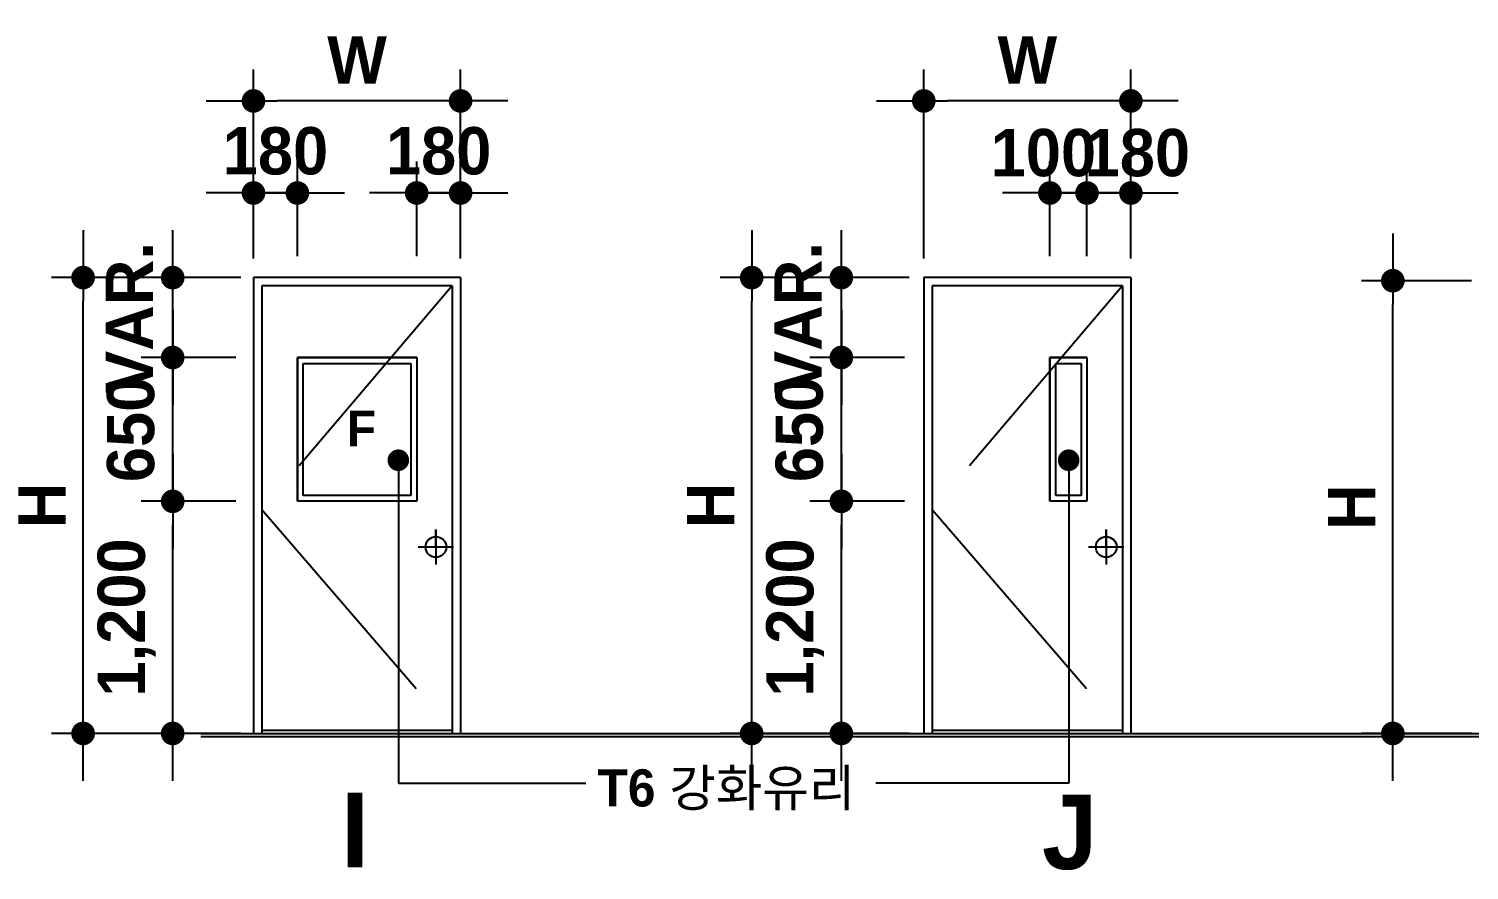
# Model space of a CAD drawing. Extents: x 2158 to 80698, y 2200 to 50885.
# Drawn here: x 21586 to 30728, y 14764 to 20101 of the extents above; entities that cross this region are included whole.
import ezdxf

# ---------------------------------------------------------------- set-up
doc = ezdxf.new("R2010")
doc.units = 0
doc.header["$LTSCALE"] = 300
doc.header["$MEASUREMENT"] = 0
doc.header["$PDSIZE"] = -2
doc.linetypes.add('CENTER', pattern=[2, 1.25, -0.25, 0.25, -0.25])
doc.linetypes.add('DASHDOT', pattern=[1, 0.5, -0.25, 0, -0.25])
doc.layers.get('0').update_dxf_attribs({"linetype": 'CONTINUOUS'})
doc.layers.get('Defpoints').update_dxf_attribs({"color": 143, "linetype": 'CONTINUOUS'})
for name, color, linetype in [('A-ANNO-LEAD', 4, 'CONTINUOUS'), ('A-ANNO-TEXT1', 7, 'CONTINUOUS'), ('A-CNTL', 1, 'CENTER'), ('A-DWXK-OPEN', 1, 'CENTER'), ('A-ELEV-LIN2', 7, 'CONTINUOUS'), ('A-ST-AXIS-DIM', 7, 'CONTINUOUS'), ('ELEV1', 7, 'CONTINUOUS'), ('FIN2', 6, 'CONTINUOUS')]:
    doc.layers.add(name, color=color, linetype=linetype)
doc.styles.add('2020음성 1차', font='나눔고딕Bold.ttf')
doc.dimstyles.new('CDIM', dxfattribs={"dimscale": 100, "dimtxt": 3, "dimasz": 1, "dimexe": 2, "dimexo": 1, "dimgap": 1, "dimtad": 1, "dimdec": 0, "dimrnd": 0.5, "dimzin": 0, "dimdsep": 32, "dimtxsty": '2020음성 1차', "dimblk1": '_CIDOT', "dimblk2": '_CIDOT', "dimsah": 1, "dimcen": 5.5, "dimclrd": 2, "dimclre": 2, "dimclrt": 7, "dimadec": 0, "dimazin": 0, "dimtfac": 1, "dimtdec": 0, "dimtix": 1, "dimtmove": 2, "dimatfit": 1, "dimldrblk": 'DOT', "dimfxl": 1, "dimtolj": 1, "dimtzin": 0, "dimlwd": -1, "dimarcsym": 0})

# ---------------------------------------------------------------- blocks, each defined once
blk = doc.blocks.new('_CIDOT')
at = {"color": 0, "linetype": 'ByBlock'}
blk.add_line((2, 0), (-1, 0), dxfattribs=at)
at = {"color": 0, "linetype": 'ByBlock', "const_width": 0.5}
blk.add_lwpolyline([(-0.25, 0, 1), (0.25, 0, 1)], format="xyb", close=True, dxfattribs=at)
blk = doc.blocks.new('*D68')
at = {"layer": 'A-ST-AXIS-DIM', "lineweight": -2}
for p, q in [((23012.1, 18643.1), (23012.1, 19843.1)), ((24326.4, 18643.1), (24326.4, 19843.1))]:
    blk.add_line(p, q, dxfattribs=at)
at = {"layer": 'A-ST-AXIS-DIM'}
blk.add_line((24176.4, 19643.1), (23162.1, 19643.1), dxfattribs=at)
at = {"layer": 'Defpoints', "color": 0}
for p in [(23012.1, 19643.1), (23012.1, 17847.6), (24326.4, 17847.6)]:
    blk.add_point(p, dxfattribs=at)
at = {"layer": 'A-ST-AXIS-DIM', "linetype": 'ByBlock', "xscale": 150, "yscale": 150, "zscale": 150, "rotation": 180}
blk.add_blockref('_CIDOT', (23012.1, 19643.1), dxfattribs=at)
at = {"layer": 'A-ST-AXIS-DIM', "linetype": 'ByBlock', "xscale": 150, "yscale": 150, "zscale": 150}
blk.add_blockref('_CIDOT', (24326.4, 19643.1), dxfattribs=at)
at = {"layer": 'A-ST-AXIS-DIM', "color": 3, "ltscale": 10, "insert": (23669.2, 19903.7), "char_height": 300, "attachment_point": 5, "style": '2020음성 1차'}
blk.add_mtext('\\A1;W', dxfattribs=at)
blk = doc.blocks.new('_Dot')
at = {"color": 0, "lineweight": -2}
blk.add_line((-0.5, 0), (-1, 0), dxfattribs=at)
at = {"color": 0, "const_width": 0.5}
blk.add_lwpolyline([(-0.25, 0, 1), (0.25, 0, 1)], format="xyb", close=True, dxfattribs=at)
blk = doc.blocks.new('*D69')
at = {"layer": 'A-ST-AXIS-DIM', "lineweight": -2}
for p, q in [((24047.8, 18659.2), (24047.8, 19259.2)), ((24326.4, 18659.2), (24326.4, 19259.2))]:
    blk.add_line(p, q, dxfattribs=at)
at = {"layer": 'A-ST-AXIS-DIM'}
for p, q in [((23897.8, 19059.2), (23747.8, 19059.2)), ((24326.4, 19059.2), (24047.8, 19059.2)), ((24476.4, 19059.2), (24626.4, 19059.2))]:
    blk.add_line(p, q, dxfattribs=at)
at = {"layer": 'Defpoints', "color": 0}
for p in [(24047.8, 19059.2), (24047.8, 17847.6), (24326.4, 17847.6)]:
    blk.add_point(p, dxfattribs=at)
at = {"layer": 'A-ST-AXIS-DIM', "linetype": 'ByBlock', "xscale": 150, "yscale": 150, "zscale": 150}
blk.add_blockref('_CIDOT', (24047.8, 19059.2), dxfattribs=at)
at = {"layer": 'A-ST-AXIS-DIM', "linetype": 'ByBlock', "xscale": 150, "yscale": 150, "zscale": 150, "rotation": 180}
blk.add_blockref('_CIDOT', (24326.4, 19059.2), dxfattribs=at)
at = {"layer": 'A-ST-AXIS-DIM', "color": 3, "ltscale": 10, "insert": (24187.1, 19324.8), "char_height": 300, "attachment_point": 5, "style": '2020음성 1차'}
blk.add_mtext('\\A1;180', dxfattribs=at)
blk = doc.blocks.new('*D70')
at = {"layer": 'A-ST-AXIS-DIM', "lineweight": -2}
for p, q in [((23012.1, 18659.2), (23012.1, 19259.2)), ((23290.7, 18659.2), (23290.7, 19259.2))]:
    blk.add_line(p, q, dxfattribs=at)
at = {"layer": 'A-ST-AXIS-DIM'}
for p, q in [((22862.1, 19059.2), (22712.1, 19059.2)), ((23290.7, 19059.2), (23012.1, 19059.2)), ((23440.7, 19059.2), (23590.7, 19059.2))]:
    blk.add_line(p, q, dxfattribs=at)
at = {"layer": 'Defpoints', "color": 0}
for p in [(23012.1, 19059.2), (23012.1, 17847.6), (23290.7, 17847.6)]:
    blk.add_point(p, dxfattribs=at)
at = {"layer": 'A-ST-AXIS-DIM', "linetype": 'ByBlock', "xscale": 150, "yscale": 150, "zscale": 150}
blk.add_blockref('_CIDOT', (23012.1, 19059.2), dxfattribs=at)
at = {"layer": 'A-ST-AXIS-DIM', "linetype": 'ByBlock', "xscale": 150, "yscale": 150, "zscale": 150, "rotation": 180}
blk.add_blockref('_CIDOT', (23290.7, 19059.2), dxfattribs=at)
at = {"layer": 'A-ST-AXIS-DIM', "color": 3, "ltscale": 10, "insert": (23151.4, 19324.8), "char_height": 300, "attachment_point": 5, "style": '2020음성 1차'}
blk.add_mtext('\\A1;180', dxfattribs=at)
blk = doc.blocks.new('*D71')
at = {"layer": 'A-ST-AXIS-DIM'}
for p, q in [((22499.6, 18672.5), (22499.6, 18822.5)), ((22499.6, 18015.7), (22499.6, 18522.5)), ((22499.6, 17865.7), (22499.6, 17715.7))]:
    blk.add_line(p, q, dxfattribs=at)
at = {"layer": 'A-ST-AXIS-DIM', "lineweight": -2}
for p, q in [((22899.6, 18522.5), (22299.6, 18522.5)), ((22899.6, 18015.7), (22299.6, 18015.7))]:
    blk.add_line(p, q, dxfattribs=at)
at = {"layer": 'Defpoints', "color": 0}
for p in [(22499.6, 18522.5), (23716.9, 18522.5), (23716.9, 18015.7)]:
    blk.add_point(p, dxfattribs=at)
at = {"layer": 'A-ST-AXIS-DIM', "linetype": 'ByBlock', "xscale": 150, "yscale": 150, "zscale": 150}
for p, rotation in [((22499.6, 18522.5), 270), ((22499.6, 18015.7), 90)]:
    blk.add_blockref('_CIDOT', p, dxfattribs=dict(at, rotation=rotation))
at = {"layer": 'A-ST-AXIS-DIM', "color": 3, "ltscale": 10, "insert": (22224.9, 18269.1), "char_height": 300, "attachment_point": 5, "rotation": 90, "style": '2020음성 1차'}
blk.add_mtext('\\A1;VAR.', dxfattribs=at)
blk = doc.blocks.new('*D72')
at = {"layer": 'A-ST-AXIS-DIM', "lineweight": -2}
for p, q in [((22930.9, 18522.5), (21730.9, 18522.5)), ((22930.9, 15631), (21730.9, 15631))]:
    blk.add_line(p, q, dxfattribs=at)
at = {"layer": 'A-ST-AXIS-DIM'}
blk.add_line((21930.9, 15781), (21930.9, 18372.5), dxfattribs=at)
at = {"layer": 'Defpoints', "color": 0}
for p in [(21930.9, 18522.5), (23716.9, 18522.5), (23716.9, 15631)]:
    blk.add_point(p, dxfattribs=at)
at = {"layer": 'A-ST-AXIS-DIM', "linetype": 'ByBlock', "xscale": 150, "yscale": 150, "zscale": 150}
for p, rotation in [((21930.9, 18522.5), 90), ((21930.9, 15631), 270)]:
    blk.add_blockref('_CIDOT', p, dxfattribs=dict(at, rotation=rotation))
at = {"layer": 'A-ST-AXIS-DIM', "color": 3, "ltscale": 10, "insert": (21670.2, 17076.8), "char_height": 300, "attachment_point": 5, "rotation": 90, "style": '2020음성 1차'}
blk.add_mtext('\\A1;H', dxfattribs=at)
blk = doc.blocks.new('*D73')
at = {"layer": 'A-ST-AXIS-DIM'}
for p, q in [((22499.6, 18165.7), (22499.6, 18315.7)), ((22499.6, 17103.4), (22499.6, 18015.7)), ((22499.6, 16953.4), (22499.6, 16803.4))]:
    blk.add_line(p, q, dxfattribs=at)
at = {"layer": 'A-ST-AXIS-DIM', "lineweight": -2}
for p, q in [((22899.6, 18015.7), (22299.6, 18015.7)), ((22899.6, 17103.4), (22299.6, 17103.4))]:
    blk.add_line(p, q, dxfattribs=at)
at = {"layer": 'Defpoints', "color": 0}
for p in [(22499.6, 18015.7), (23716.9, 18015.7), (23716.9, 17103.4)]:
    blk.add_point(p, dxfattribs=at)
at = {"layer": 'A-ST-AXIS-DIM', "linetype": 'ByBlock', "xscale": 150, "yscale": 150, "zscale": 150}
for p, rotation in [((22499.6, 18015.7), 270), ((22499.6, 17103.4), 90)]:
    blk.add_blockref('_CIDOT', p, dxfattribs=dict(at, rotation=rotation))
at = {"layer": 'A-ST-AXIS-DIM', "color": 3, "ltscale": 10, "insert": (22234.1, 17559.6), "char_height": 300, "attachment_point": 5, "rotation": 90, "style": '2020음성 1차'}
blk.add_mtext('\\A1;650', dxfattribs=at)
blk = doc.blocks.new('*D74')
at = {"layer": 'A-ST-AXIS-DIM', "lineweight": -2}
for p, q in [((22899.6, 17103.4), (22299.6, 17103.4)), ((22899.6, 15631), (22299.6, 15631))]:
    blk.add_line(p, q, dxfattribs=at)
at = {"layer": 'A-ST-AXIS-DIM'}
blk.add_line((22499.6, 15781), (22499.6, 16953.4), dxfattribs=at)
at = {"layer": 'Defpoints', "color": 0}
for p in [(22499.6, 17103.4), (23716.9, 17103.4), (23716.9, 15631)]:
    blk.add_point(p, dxfattribs=at)
at = {"layer": 'A-ST-AXIS-DIM', "linetype": 'ByBlock', "xscale": 150, "yscale": 150, "zscale": 150}
for p, rotation in [((22499.6, 17103.4), 90), ((22499.6, 15631), 270)]:
    blk.add_blockref('_CIDOT', p, dxfattribs=dict(at, rotation=rotation))
at = {"layer": 'A-ST-AXIS-DIM', "color": 3, "ltscale": 10, "insert": (22206.6, 16367.2), "char_height": 300, "attachment_point": 5, "rotation": 90, "style": '2020음성 1차'}
blk.add_mtext('\\A1;1,200', dxfattribs=at)
blk = doc.blocks.new('*D75')
at = {"layer": 'A-ST-AXIS-DIM'}
for p, q in [((26743, 18672.5), (26743, 18822.5)), ((26743, 18015.7), (26743, 18522.5)), ((26743, 17865.7), (26743, 17715.7))]:
    blk.add_line(p, q, dxfattribs=at)
at = {"layer": 'A-ST-AXIS-DIM', "lineweight": -2}
for p, q in [((27143, 18522.5), (26543, 18522.5)), ((27143, 18015.7), (26543, 18015.7))]:
    blk.add_line(p, q, dxfattribs=at)
at = {"layer": 'Defpoints', "color": 0}
for p in [(26743, 18522.5), (27960.2, 18522.5), (27960.2, 18015.7)]:
    blk.add_point(p, dxfattribs=at)
at = {"layer": 'A-ST-AXIS-DIM', "linetype": 'ByBlock', "xscale": 150, "yscale": 150, "zscale": 150}
for p, rotation in [((26743, 18522.5), 270), ((26743, 18015.7), 90)]:
    blk.add_blockref('_CIDOT', p, dxfattribs=dict(at, rotation=rotation))
at = {"layer": 'A-ST-AXIS-DIM', "color": 3, "ltscale": 10, "insert": (26468.2, 18269.1), "char_height": 300, "attachment_point": 5, "rotation": 90, "style": '2020음성 1차'}
blk.add_mtext('\\A1;VAR.', dxfattribs=at)
blk = doc.blocks.new('*D76')
at = {"layer": 'A-ST-AXIS-DIM', "lineweight": -2}
for p, q in [((27174.2, 18522.5), (25974.2, 18522.5)), ((27174.2, 15631), (25974.2, 15631))]:
    blk.add_line(p, q, dxfattribs=at)
at = {"layer": 'A-ST-AXIS-DIM'}
blk.add_line((26174.2, 15781), (26174.2, 18372.5), dxfattribs=at)
at = {"layer": 'Defpoints', "color": 0}
for p in [(26174.2, 18522.5), (27960.2, 18522.5), (27960.2, 15631)]:
    blk.add_point(p, dxfattribs=at)
at = {"layer": 'A-ST-AXIS-DIM', "linetype": 'ByBlock', "xscale": 150, "yscale": 150, "zscale": 150}
for p, rotation in [((26174.2, 18522.5), 90), ((26174.2, 15631), 270)]:
    blk.add_blockref('_CIDOT', p, dxfattribs=dict(at, rotation=rotation))
at = {"layer": 'A-ST-AXIS-DIM', "color": 3, "ltscale": 10, "insert": (25913.5, 17076.8), "char_height": 300, "attachment_point": 5, "rotation": 90, "style": '2020음성 1차'}
blk.add_mtext('\\A1;H', dxfattribs=at)
blk = doc.blocks.new('*D77')
at = {"layer": 'A-ST-AXIS-DIM'}
for p, q in [((26743, 18165.7), (26743, 18315.7)), ((26743, 17103.4), (26743, 18015.7)), ((26743, 16953.4), (26743, 16803.4))]:
    blk.add_line(p, q, dxfattribs=at)
at = {"layer": 'A-ST-AXIS-DIM', "lineweight": -2}
for p, q in [((27143, 18015.7), (26543, 18015.7)), ((27143, 17103.4), (26543, 17103.4))]:
    blk.add_line(p, q, dxfattribs=at)
at = {"layer": 'Defpoints', "color": 0}
for p in [(26743, 18015.7), (27960.2, 18015.7), (27960.2, 17103.4)]:
    blk.add_point(p, dxfattribs=at)
at = {"layer": 'A-ST-AXIS-DIM', "linetype": 'ByBlock', "xscale": 150, "yscale": 150, "zscale": 150}
for p, rotation in [((26743, 18015.7), 270), ((26743, 17103.4), 90)]:
    blk.add_blockref('_CIDOT', p, dxfattribs=dict(at, rotation=rotation))
at = {"layer": 'A-ST-AXIS-DIM', "color": 3, "ltscale": 10, "insert": (26477.4, 17559.6), "char_height": 300, "attachment_point": 5, "rotation": 90, "style": '2020음성 1차'}
blk.add_mtext('\\A1;650', dxfattribs=at)
blk = doc.blocks.new('*D78')
at = {"layer": 'A-ST-AXIS-DIM', "lineweight": -2}
for p, q in [((27143, 17103.4), (26543, 17103.4)), ((27143, 15631), (26543, 15631))]:
    blk.add_line(p, q, dxfattribs=at)
at = {"layer": 'A-ST-AXIS-DIM'}
blk.add_line((26743, 15781), (26743, 16953.4), dxfattribs=at)
at = {"layer": 'Defpoints', "color": 0}
for p in [(26743, 17103.4), (27960.2, 17103.4), (27960.2, 15631)]:
    blk.add_point(p, dxfattribs=at)
at = {"layer": 'A-ST-AXIS-DIM', "linetype": 'ByBlock', "xscale": 150, "yscale": 150, "zscale": 150}
for p, rotation in [((26743, 17103.4), 90), ((26743, 15631), 270)]:
    blk.add_blockref('_CIDOT', p, dxfattribs=dict(at, rotation=rotation))
at = {"layer": 'A-ST-AXIS-DIM', "color": 3, "ltscale": 10, "insert": (26449.9, 16367.2), "char_height": 300, "attachment_point": 5, "rotation": 90, "style": '2020음성 1차'}
blk.add_mtext('\\A1;1,200', dxfattribs=at)
blk = doc.blocks.new('*D79')
at = {"layer": 'A-ST-AXIS-DIM', "lineweight": -2}
for p, q in [((27266.2, 18643.1), (27266.2, 19843.1)), ((28580.5, 18643.1), (28580.5, 19843.1))]:
    blk.add_line(p, q, dxfattribs=at)
at = {"layer": 'A-ST-AXIS-DIM'}
blk.add_line((28430.5, 19643.1), (27416.2, 19643.1), dxfattribs=at)
at = {"layer": 'Defpoints', "color": 0}
for p in [(27266.2, 19643.1), (27266.2, 16868.2), (28580.5, 16868.2)]:
    blk.add_point(p, dxfattribs=at)
at = {"layer": 'A-ST-AXIS-DIM', "linetype": 'ByBlock', "xscale": 150, "yscale": 150, "zscale": 150, "rotation": 180}
blk.add_blockref('_CIDOT', (27266.2, 19643.1), dxfattribs=at)
at = {"layer": 'A-ST-AXIS-DIM', "linetype": 'ByBlock', "xscale": 150, "yscale": 150, "zscale": 150}
blk.add_blockref('_CIDOT', (28580.5, 19643.1), dxfattribs=at)
at = {"layer": 'A-ST-AXIS-DIM', "color": 3, "ltscale": 10, "insert": (27923.4, 19903.7), "char_height": 300, "attachment_point": 5, "style": '2020음성 1차'}
blk.add_mtext('\\A1;W', dxfattribs=at)
blk = doc.blocks.new('*D80')
at = {"layer": 'A-ST-AXIS-DIM', "lineweight": -2}
for p, q in [((28301.9, 18659.2), (28301.9, 19259.2)), ((28580.5, 18659.2), (28580.5, 19259.2))]:
    blk.add_line(p, q, dxfattribs=at)
at = {"layer": 'A-ST-AXIS-DIM'}
for p, q in [((28151.9, 19059.2), (28001.9, 19059.2)), ((28580.5, 19059.2), (28301.9, 19059.2)), ((28730.5, 19059.2), (28880.5, 19059.2))]:
    blk.add_line(p, q, dxfattribs=at)
at = {"layer": 'Defpoints', "color": 0}
for p in [(28301.9, 19059.2), (28301.9, 16868.2), (28580.5, 16868.2)]:
    blk.add_point(p, dxfattribs=at)
at = {"layer": 'A-ST-AXIS-DIM', "linetype": 'ByBlock', "xscale": 150, "yscale": 150, "zscale": 150}
blk.add_blockref('_CIDOT', (28301.9, 19059.2), dxfattribs=at)
at = {"layer": 'A-ST-AXIS-DIM', "linetype": 'ByBlock', "xscale": 150, "yscale": 150, "zscale": 150, "rotation": 180}
blk.add_blockref('_CIDOT', (28580.5, 19059.2), dxfattribs=at)
at = {"layer": 'A-ST-AXIS-DIM', "color": 3, "ltscale": 10, "insert": (28621.4, 19313.4), "char_height": 300, "attachment_point": 5, "style": '2020음성 1차'}
blk.add_mtext('\\A1;180', dxfattribs=at)
blk = doc.blocks.new('*D81')
at = {"layer": 'A-ST-AXIS-DIM', "lineweight": -2}
for p, q in [((28066.7, 18659.2), (28066.7, 19259.2)), ((28301.9, 18659.2), (28301.9, 19259.2))]:
    blk.add_line(p, q, dxfattribs=at)
at = {"layer": 'A-ST-AXIS-DIM'}
for p, q in [((27916.7, 19059.2), (27766.7, 19059.2)), ((28301.9, 19059.2), (28066.7, 19059.2)), ((28451.9, 19059.2), (28601.9, 19059.2))]:
    blk.add_line(p, q, dxfattribs=at)
at = {"layer": 'Defpoints', "color": 0}
for p in [(28066.7, 19059.2), (28066.7, 16868.2), (28301.9, 16868.2)]:
    blk.add_point(p, dxfattribs=at)
at = {"layer": 'A-ST-AXIS-DIM', "linetype": 'ByBlock', "xscale": 150, "yscale": 150, "zscale": 150}
blk.add_blockref('_CIDOT', (28066.7, 19059.2), dxfattribs=at)
at = {"layer": 'A-ST-AXIS-DIM', "linetype": 'ByBlock', "xscale": 150, "yscale": 150, "zscale": 150, "rotation": 180}
blk.add_blockref('_CIDOT', (28301.9, 19059.2), dxfattribs=at)
at = {"layer": 'A-ST-AXIS-DIM', "color": 3, "ltscale": 10, "insert": (28025.3, 19313.4), "char_height": 300, "attachment_point": 5, "style": '2020음성 1차'}
blk.add_mtext('\\A1;100', dxfattribs=at)
blk = doc.blocks.new('*D124')
at = {"layer": 'A-ST-AXIS-DIM', "lineweight": -2}
for p, q in [((30743.1, 18502.8), (30043.1, 18502.8)), ((30743.1, 15631), (30043.1, 15631))]:
    blk.add_line(p, q, dxfattribs=at)
at = {"layer": 'A-ST-AXIS-DIM'}
blk.add_line((30243.1, 15781), (30243.1, 18352.8), dxfattribs=at)
at = {"layer": 'Defpoints', "color": 0}
for p in [(30243.1, 18502.8), (31784.9, 18502.8), (31784.9, 15631)]:
    blk.add_point(p, dxfattribs=at)
at = {"layer": 'A-ST-AXIS-DIM', "linetype": 'ByBlock', "xscale": 150, "yscale": 150, "zscale": 150}
for p, rotation in [((30243.1, 18502.8), 90), ((30243.1, 15631), 270)]:
    blk.add_blockref('_CIDOT', p, dxfattribs=dict(at, rotation=rotation))
at = {"layer": 'A-ST-AXIS-DIM', "color": 3, "ltscale": 10, "insert": (29982.4, 17066.9), "char_height": 300, "attachment_point": 5, "rotation": 90, "style": '2020음성 1차'}
blk.add_mtext('\\A1;H', dxfattribs=at)

msp = doc.modelspace()

# ---------------------------------------------------------------- linework, layer by layer
at = {"layer": 'A-ANNO-LEAD'}
for p, q in [((23931.5, 17364), (23931.5, 15315.1)), ((28185.7, 17364), (28185.7, 15315.1)), ((23931.5, 15315.1), (25122, 15315.1)), ((28185.7, 15315.1), (26962, 15315.1))]:
    msp.add_line(p, q, dxfattribs=at)
at = {"layer": 'A-ANNO-LEAD', "const_width": 68.5}
for points in [[(23897.3, 17364, 1), (23965.8, 17364, 1)], [(28151.4, 17364, 1), (28219.9, 17364, 1)]]:
    msp.add_lwpolyline(points, format="xyb", close=True, dxfattribs=at)
at = {"layer": 'A-CNTL'}
for p, q in [((24169.7, 16813.9), (24169.7, 16925.7)), ((24169.7, 16925.7), (24169.7, 16702.1)), ((28423.8, 16813.9), (28423.8, 16925.7)), ((28423.8, 16925.7), (28423.8, 16702.1)), ((24057.9, 16813.9), (24281.5, 16813.9)), ((28312.1, 16813.9), (28535.6, 16813.9))]:
    msp.add_line(p, q, dxfattribs=at)
at = {"layer": 'A-DWXK-OPEN', "linetype": 'DASHDOT', "ltscale": 10}
for p, q in [((24273.8, 18469.9), (23064.7, 17050.5)), ((28528, 18469.9), (27318.8, 17050.5)), ((23064.7, 17050.5), (24273.8, 15650.7)), ((27318.8, 17050.5), (28528, 15650.7))]:
    msp.add_line(p, q, dxfattribs=at)
at = {"layer": 'A-ELEV-LIN2', "linetype": 'Continuous'}
for p, q in [((24326.4, 18522.5), (23012.1, 18522.5)), ((23012.1, 18522.5), (23012.1, 15631)), ((24273.8, 18469.9), (23064.7, 18469.9)), ((23064.7, 18469.9), (23064.7, 15631)), ((24273.8, 18469.9), (24273.8, 15631)), ((24326.4, 18522.5), (24326.4, 15631)), ((28580.5, 18522.5), (27266.2, 18522.5)), ((27266.2, 18522.5), (27266.2, 15631)), ((28528, 18469.9), (27318.8, 18469.9)), ((27318.8, 18469.9), (27318.8, 15631)), ((28528, 18469.9), (28528, 15631)), ((28580.5, 18522.5), (28580.5, 15631)), ((24047.8, 18015.7), (23290.7, 18015.7)), ((23290.7, 18015.7), (23290.7, 17103.4)), ((23290.7, 18015.7), (24047.8, 18015.7)), ((23290.7, 17103.4), (23290.7, 18015.7)), ((24047.8, 18015.7), (24047.8, 17103.4)), ((24047.8, 18015.7), (24047.8, 17103.4)), ((28066.7, 18015.7), (28066.7, 17103.4)), ((28066.7, 17103.4), (28066.7, 18015.7)), ((28301.9, 18015.7), (28301.9, 17103.4)), ((28301.9, 18015.7), (28301.9, 17103.4)), ((23328.4, 17978.1), (24010.1, 17978.1)), ((23328.4, 17141.1), (23328.4, 17978.1)), ((24010.1, 17978.1), (24010.1, 17141.1)), ((28104.3, 17141.1), (28104.3, 17978.1)), ((28264.2, 17978.1), (28264.2, 17141.1)), ((24047.8, 17103.4), (23290.7, 17103.4)), ((24047.8, 17103.4), (23290.7, 17103.4)), ((24010.1, 17141.1), (23328.4, 17141.1)), ((28301.9, 17103.4), (28066.7, 17103.4)), ((28301.9, 17103.4), (28066.7, 17103.4)), ((28264.2, 17141.1), (28104.3, 17141.1)), ((24273.8, 15650.7), (23064.7, 15650.7)), ((28528, 15650.7), (27318.8, 15650.7))]:
    msp.add_line(p, q, dxfattribs=at)
for centre in [(24169.7, 16813.9), (28423.8, 16813.9)]:
    msp.add_circle(centre, 65.7, dxfattribs=at)
at = {"layer": 'ELEV1'}
for p, q in [((28301.9, 18015.7), (28066.7, 18015.7)), ((28066.7, 18015.7), (28301.9, 18015.7)), ((28104.3, 17978.1), (28264.2, 17978.1)), ((22677.2, 15611.3), (39079.1, 15611.3))]:
    msp.add_line(p, q, dxfattribs=at)
at = {"layer": 'FIN2'}
msp.add_line((22677.2, 15631), (39079.1, 15631), dxfattribs=at)

# ---------------------------------------------------------------- texts
at = {"layer": 'A-ANNO-TEXT1', "style": '2020음성 1차'}
for s, height, p in [('F', 225.9, (23605, 17453.2)), ('T6 강화유리', 235.32, (25196, 15167.9)), ('I', 473.2, (23568.5, 14781.6)), ('J', 473.2, (28016.1, 14770.4))]:
    msp.add_text(s, height=height, dxfattribs=at).set_placement(p)

# ---------------------------------------------------------------- dimensions: what is measured, and where the dimension line sits
at = {"layer": 'A-ST-AXIS-DIM'}
for base, p1, p2, text, override, picture, middle in [((23012.1, 19643.1), (24326.4, 17847.6), (23012.1, 17847.6), 'W', {"dimasz": 1.5, "dimclrd": 256, "dimclre": 256, "dimclrt": 3, "dimfxl": 10, "dimfxlon": 1}, '*D68', (23669.2, 19903.7)), ((27266.2, 19643.1), (28580.5, 16868.2), (27266.2, 16868.2), 'W', {"dimasz": 1.5, "dimclrd": 256, "dimclre": 256, "dimclrt": 3, "dimfxl": 10, "dimfxlon": 1}, '*D79', (27923.4, 19903.7)), ((23012.1, 19059.2), (23290.7, 17847.6), (23012.1, 17847.6), '180', {"dimasz": 1.5, "dimclrd": 256, "dimclre": 256, "dimclrt": 3, "dimfxl": 4, "dimfxlon": 1}, '*D70', (23151.4, 19324.8)), ((24047.8, 19059.2), (24326.4, 17847.6), (24047.8, 17847.6), '180', {"dimasz": 1.5, "dimclrd": 256, "dimclre": 256, "dimclrt": 3, "dimfxl": 4, "dimfxlon": 1}, '*D69', (24187.1, 19324.8))]:
    dim = msp.add_linear_dim(base=base, p1=p1, p2=p2, text=text, dimstyle='CDIM', override=override, dxfattribs=at)
    dim.commit()
    dim.dimension.update_dxf_attribs({"geometry": picture, "text_midpoint": middle})
for base, p1, p2, text, picture, middle in [((28066.7, 19059.2), (28301.9, 16868.2), (28066.7, 16868.2), '100', '*D81', (28025.3, 19313.4)), ((28301.9, 19059.2), (28580.5, 16868.2), (28301.9, 16868.2), '180', '*D80', (28621.4, 19313.4))]:
    dim = msp.add_linear_dim(base=base, p1=p1, p2=p2, text=text, dimstyle='CDIM', override={"dimasz": 1.5, "dimclrd": 256, "dimclre": 256, "dimclrt": 3, "dimfxl": 4, "dimfxlon": 1}, dxfattribs=at)
    dim.commit()
    dim.dimension.update_dxf_attribs({"geometry": picture, "text_midpoint": middle, "dimtype": 160})
for base, p1, p2, text, override, picture, middle in [((21930.9, 18522.5), (23716.9, 15631), (23716.9, 18522.5), 'H', {"dimasz": 1.5, "dimclrd": 256, "dimclre": 256, "dimclrt": 3, "dimfxl": 10, "dimfxlon": 1}, '*D72', (21670.2, 17076.8)), ((22499.6, 18522.5), (23716.9, 18015.7), (23716.9, 18522.5), 'VAR.', {"dimasz": 1.5, "dimclrd": 256, "dimclre": 256, "dimclrt": 3, "dimfxl": 4, "dimfxlon": 1}, '*D71', (22224.9, 18269.1)), ((26174.2, 18522.5), (27960.2, 15631), (27960.2, 18522.5), 'H', {"dimasz": 1.5, "dimclrd": 256, "dimclre": 256, "dimclrt": 3, "dimfxl": 10, "dimfxlon": 1}, '*D76', (25913.5, 17076.8)), ((26743, 18522.5), (27960.2, 18015.7), (27960.2, 18522.5), 'VAR.', {"dimasz": 1.5, "dimclrd": 256, "dimclre": 256, "dimclrt": 3, "dimfxl": 4, "dimfxlon": 1}, '*D75', (26468.2, 18269.1)), ((30243.1, 18502.8), (31784.9, 15631), (31784.9, 18502.8), 'H', {"dimasz": 1.5, "dimclrd": 256, "dimclre": 256, "dimclrt": 3, "dimfxl": 5, "dimfxlon": 1}, '*D124', (29982.4, 17066.9)), ((22499.6, 18015.7), (23716.9, 17103.4), (23716.9, 18015.7), '650', {"dimasz": 1.5, "dimclrd": 256, "dimclre": 256, "dimclrt": 3, "dimfxl": 4, "dimfxlon": 1}, '*D73', (22234.1, 17559.6)), ((26743, 18015.7), (27960.2, 17103.4), (27960.2, 18015.7), '650', {"dimasz": 1.5, "dimclrd": 256, "dimclre": 256, "dimclrt": 3, "dimfxl": 4, "dimfxlon": 1}, '*D77', (26477.4, 17559.6)), ((22499.6, 17103.4), (23716.9, 15631), (23716.9, 17103.4), '1,200', {"dimasz": 1.5, "dimclrd": 256, "dimclre": 256, "dimclrt": 3, "dimfxl": 4, "dimfxlon": 1}, '*D74', (22206.6, 16367.2)), ((26743, 17103.4), (27960.2, 15631), (27960.2, 17103.4), '1,200', {"dimasz": 1.5, "dimclrd": 256, "dimclre": 256, "dimclrt": 3, "dimfxl": 4, "dimfxlon": 1}, '*D78', (26449.9, 16367.2))]:
    dim = msp.add_linear_dim(base=base, p1=p1, p2=p2, angle=90, text=text, dimstyle='CDIM', override=override, dxfattribs=at)
    dim.commit()
    dim.dimension.update_dxf_attribs({"geometry": picture, "text_midpoint": middle})

doc.saveas('drawing.dxf')
